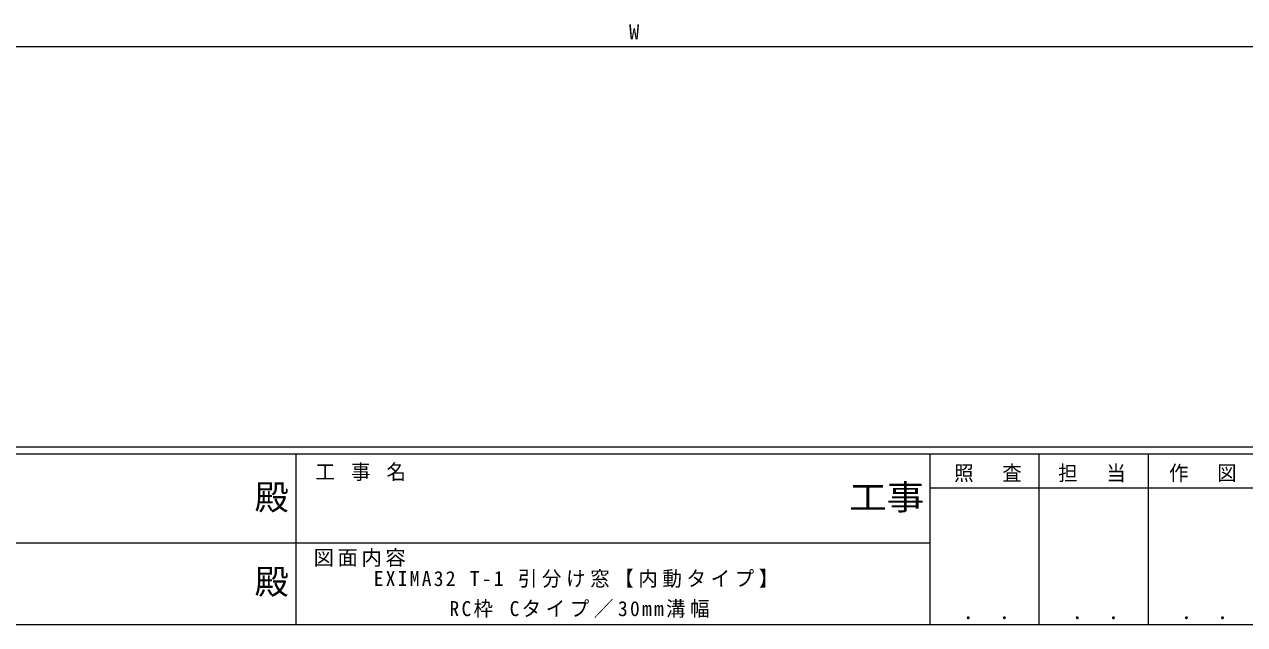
# Model space of a CAD drawing. Units: millimetres, scale not verified. Extents: x -594 to 539, y -420 to 386.
# Drawn here: x -119.7 to 238.3, y -420 to -244 of the extents above; entities that cross this region are included whole.
import ezdxf
from ezdxf.enums import TextEntityAlignment as Align

# ---------------------------------------------------------------- set-up
doc = ezdxf.new("R2010")
doc.units = ezdxf.units.MM
doc.header["$LTSCALE"] = 2
doc.layers.add('0-1_YKK_ZWAK', color=7, linetype='Continuous', lineweight=9)
doc.layers.add('0-7_YKK_D', color=6, linetype='Continuous', lineweight=9)
doc.layers.add('0-2_USER1', color=7, linetype='Continuous')
doc.styles.add('ＭＳ ゴシック', font='')
doc.styles.get('ＭＳ ゴシック').set_extended_font_data('MS Gothic')

msp = doc.modelspace()

# ---------------------------------------------------------------- linework, layer by layer
at = {"layer": '0-1_YKK_ZWAK'}
for p, q in [((510, -368), (-590, -368)), ((456, -370), (-590, -370)), ((-40, -370), (-40, -420)), ((146, -370), (146, -420)), ((178, -370), (178, -420)), ((210, -370), (210, -420)), ((243.406, -379.999), (146, -379.999)), ((-222, -395.999), (-38, -395.999)), ((-38, -395.999), (146, -395.999)), ((-590, -420), (456, -420))]:
    msp.add_line(p, q, dxfattribs=at)
at = {"layer": '0-7_YKK_D'}
msp.add_line((-177.164, -250.489), (295.836, -250.489), dxfattribs=at)

# ---------------------------------------------------------------- texts
at = {"layer": '0-1_YKK_ZWAK', "color": 3, "style": 'ＭＳ ゴシック'}
for p in [(-52.117, -388.509), (-52.117, -413.254)]:
    msp.add_text('殿', height=7.331, dxfattribs=at).set_placement(p, align=Align.BOTTOM_LEFT)
at = {"layer": '0-1_YKK_ZWAK', "color": 3, "style": 'ＭＳ ゴシック', "width": 1.1}
msp.add_text('工事', height=7.331, dxfattribs=at).set_placement((122.331, -388.509), align=Align.BOTTOM_LEFT)
at = {"layer": '0-1_YKK_ZWAK', "char_height": 4.399, "attachment_point": 7, "style": 'ＭＳ ゴシック'}
for s, insert in [('\\T1.22;\\W0.95;工\\~事\\~名', (-34.268, -377.904)), ('\\T1.24;\\W0.95;照\\~\\~査', (153.127, -378.257)), ('\\T1.24;\\W0.95;担\\~\\~当', (183.649, -378.257)), ('\\T1.24;\\W0.95;作\\~\\~図', (216.171, -378.231)), ('\\T1.17;図面内容', (-34.832, -403.069)), ('\\T1.24;\\W0.95;\\~．\\~．', (152.364, -418.494)), ('\\T1.24;\\W0.95;\\~．\\~．', (184.364, -418.494)), ('\\T1.24;\\W0.95;\\~．\\~．', (216.364, -418.494))]:
    msp.add_mtext(s, dxfattribs=dict(at, insert=insert))
at = {"layer": '0-2_USER1', "char_height": 4.399, "attachment_point": 7, "style": 'ＭＳ ゴシック'}
for s, insert in [('\\T1.24;\\W0.95;EXIMA32\\~T-1\\~引分け窓【内動タイプ】\\~', (-17.176, -409.213)), ('\\T1.24;\\W0.95;RC枠\\~Cタイプ／30mm溝幅', (5.053, -418.035))]:
    msp.add_mtext(s, dxfattribs=dict(at, insert=insert))
at = {"layer": '0-7_YKK_D', "color": 7, "style": 'ＭＳ ゴシック'}
msp.add_text('W', height=4.399, dxfattribs=at).set_placement((57.736, -249.689), align=Align.BOTTOM_LEFT)

doc.saveas('drawing.dxf')
